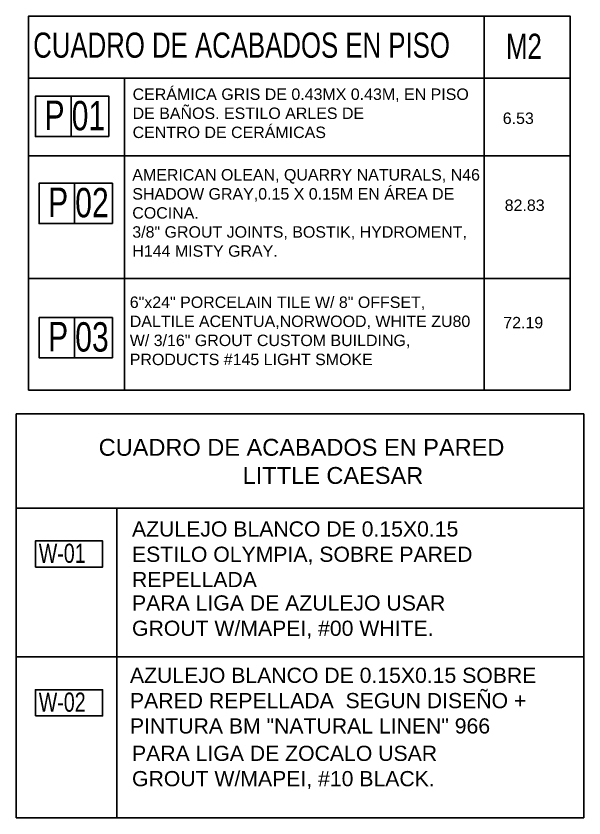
# Model space of a CAD drawing. Header units: metres. Extents: x 289 to 442, y 174 to 231.
# Drawn here: x 415.29 to 422.03, y 221.3 to 230.8 of the extents above; entities that cross this region are included whole.
import ezdxf

# ---------------------------------------------------------------- set-up
doc = ezdxf.new("R2010")
doc.units = ezdxf.units.M
for name, color, linetype in [('A-Acabados en Muros', 2, 'Continuous'), ('A-Acabados en Pared', 1, 'Continuous'), ('A-Acabados en Piso', 8, 'Continuous')]:
    doc.layers.add(name, color=color, linetype=linetype)
doc.styles.add('00-AA', font='romans.shx', dxfattribs={"width": 0.75, "height": 0.15})
doc.styles.add('ARQUIK', font='archquik.shx')
doc.styles.add('SWISS', font='swisscl.ttf')

msp = doc.modelspace()

# ---------------------------------------------------------------- linework, layer by layer
at = {"layer": 'A-Acabados en Muros', "color": 2, "linetype": 'Continuous'}
for points in [[(416.3945, 229.3745), (416.3945, 229.8513), (415.524, 229.8513), (415.524, 229.3745)], [(416.4367, 228.3435), (416.4367, 228.8203), (415.5662, 228.8203), (415.5662, 228.3435)], [(416.4367, 226.7517), (416.4367, 227.2285), (415.5662, 227.2285), (415.5662, 226.7517)], [(415.5223, 224.2703), (415.5223, 224.5812), (416.3204, 224.5812), (416.3204, 224.2703)], [(415.5223, 222.5058), (415.5223, 222.8167), (416.3204, 222.8167), (416.3204, 222.5058)]]:
    msp.add_lwpolyline(points, close=True, dxfattribs=at)
for points in [[(415.9459, 229.8513), (415.9459, 229.3745)], [(415.9881, 228.8203), (415.9881, 228.3435)], [(415.9881, 227.2285), (415.9881, 226.7517)]]:
    msp.add_lwpolyline(points, dxfattribs=at)
at = {"layer": 'A-Acabados en Pared', "color": 1}
for points in [[(415.2931, 226.086), (415.2931, 221.2969)], [(415.2931, 226.086), (422.03, 226.086)], [(422.03, 226.086), (422.03, 221.2969)], [(415.2931, 224.971), (422.03, 224.971)], [(415.2931, 221.2969), (422.03, 221.2969)]]:
    msp.add_lwpolyline(points, dxfattribs=at)
at = {"layer": 'A-Acabados en Pared', "color": 9}
for points in [[(416.4881, 224.971), (416.4881, 221.2969)], [(415.2931, 223.2065), (422.03, 223.2065)]]:
    msp.add_lwpolyline(points, dxfattribs=at)
at = {"layer": 'A-Acabados en Piso'}
for p, q in [((415.4417, 230.0664), (421.865, 230.0664)), ((415.4417, 230.0664), (421.865, 230.0664)), ((415.4417, 229.1444), (421.865, 229.1444)), ((415.4417, 227.6906), (421.865, 227.6906)), ((415.4417, 226.3663), (420.8454, 226.3663)), ((415.4417, 226.3663), (420.8454, 226.3663))]:
    msp.add_line(p, q, dxfattribs=at)
at = {"layer": 'A-Acabados en Piso', "color": 4}
for p, q in [((416.5786, 230.0664), (416.5786, 226.3663)), ((415.4417, 226.3663), (420.8454, 226.3663))]:
    msp.add_line(p, q, dxfattribs=at)
for points in [[(415.4417, 226.3663), (415.4417, 230.8028), (420.8454, 230.8028), (420.8454, 226.3663)], [(420.8454, 230.8028), (421.865, 230.8028), (421.865, 226.3663)], [(420.8454, 226.3663), (420.8454, 226.3663), (421.865, 226.3663)]]:
    msp.add_lwpolyline(points, dxfattribs=at)

# ---------------------------------------------------------------- texts
at = {"layer": 'A-Acabados en Muros', "color": 8, "linetype": 'Continuous', "style": 'SWISS'}
for s, height, rotation, p in [('P', 0.3479, 359.99972, (415.6313, 229.4525)), ('01', 0.34787, 359.99972, (415.9537, 229.4482)), ('P', 0.3479, 359.99972, (415.6735, 228.4214)), ('02', 0.34787, 359.99972, (415.9959, 228.4171)), ('P', 0.3479, 359.99972, (415.6735, 226.8297)), ('03', 0.34787, 359.99972, (415.9959, 226.8254)), ('W-01', 0.2268, 0.00028, (415.563, 224.3211)), ('W-02', 0.2268, 0.00028, (415.563, 222.5566))]:
    msp.add_text(s, height=height, rotation=rotation, dxfattribs=at).set_placement(p)
at = {"layer": 'A-Acabados en Muros', "color": 8, "attachment_point": 7, "style": '00-AA'}
for s, insert, char_height, width in [('{\\fArial|b0|i0|c0|p34;\\W1;CUADRO DE ACABADOS EN PARED\\P                      LITTLE CAESAR}', (416.2735, 225.254), 0.2, 12.320162), ('\\pt2.34;{\\fArial|b0|i0|c0|p34;\\W1;AZULEJO BLANCO DE 0.15X0.15\\P\\ptz;ESTILO OLYMPIA, SOBRE PARED\\PREPELLADA}', (416.6689, 224.0327), 0.18, 11.088146), ('{\\fArial|b0|i0|c0|p34;\\W1;PARA LIGA DE AZULEJO USAR\\PGROUT W/MAPEI, #00 WHITE.}', (416.6689, 223.4221), 0.18, 11.088146), ('{\\fArial|b0|i0|c0|p34;\\W1;AZULEJO BLANCO DE 0.15X0.15 SOBRE\\PPARED REPELLADA  SEGUN DISEÑO +\\PPINTURA BM "NATURAL LINEN" 966}', (416.6445, 222.2954), 0.18, 11.088146), ('{\\fArial|b0|i0|c0|p34;\\W1;PARA LIGA DE ZOCALO USAR\\PGROUT W/MAPEI, #10 BLACK.}', (416.6689, 221.6396), 0.18, 11.088146)]:
    msp.add_mtext(s, dxfattribs=dict(at, insert=insert, char_height=char_height, width=width))
at = {"layer": 'A-Acabados en Piso', "color": 8, "linetype": 'Continuous', "style": 'SWISS'}
for s, height, p in [('CUADRO DE ACABADOS EN PISO', 0.298267, (415.497, 230.3088)), ('M2', 0.29827, (421.105, 230.295))]:
    msp.add_text(s, height=height, rotation=359.99972, dxfattribs=at).set_placement(p)
at = {"layer": 'A-Acabados en Piso', "color": 7, "attachment_point": 1, "style": 'ARQUIK'}
for s, insert, char_height, width in [('{\\fArial|b0|i0|c0|p34;CERÁMICA GRIS DE 0.43MX 0.43M, EN PISO DE BAÑOS. ESTILO ARLES DE\\PCENTRO DE CERÁMICAS}', (416.6762, 229.9439), 0.135532, 4.16921), ('{\\fArial|b0|i0|c0|p34;6.53}', (421.0667, 229.6589), 0.135532, 4.16921), ('{\\fArial|b0|i0|c0|p34;AMERICAN OLEAN, QUARRY NATURALS, N46 SHADOW GRAY,0.15 X 0.15M EN ÁREA DE COCINA.\\P3/8" GROUT JOINTS, BOSTIK, HYDROMENT, H144 MISTY GRAY.}', (416.6723, 228.9888), 0.1355316, 4.138244), ('{\\fArial|b0|i0|c0|p34;82.83}', (421.0897, 228.6279), 0.135532, 4.16921), ('{\\fArial|b0|i0|c0|p34;6"x24" PORCELAIN TILE W/ 8" OFFSET, DALTILE ACENTUA,NORWOOD, WHITE ZU80 W/ 3/16" GROUT CUSTOM BUILDING, PRODUCTS #145 LIGHT SMOKE }', (416.6423, 227.4779), 0.1355316, 4.138244), ('{\\fArial|b0|i0|c0|p34;72.19}', (421.0724, 227.2365), 0.135532, 4.16921)]:
    msp.add_mtext(s, dxfattribs=dict(at, insert=insert, char_height=char_height, width=width))

doc.saveas('drawing.dxf')
